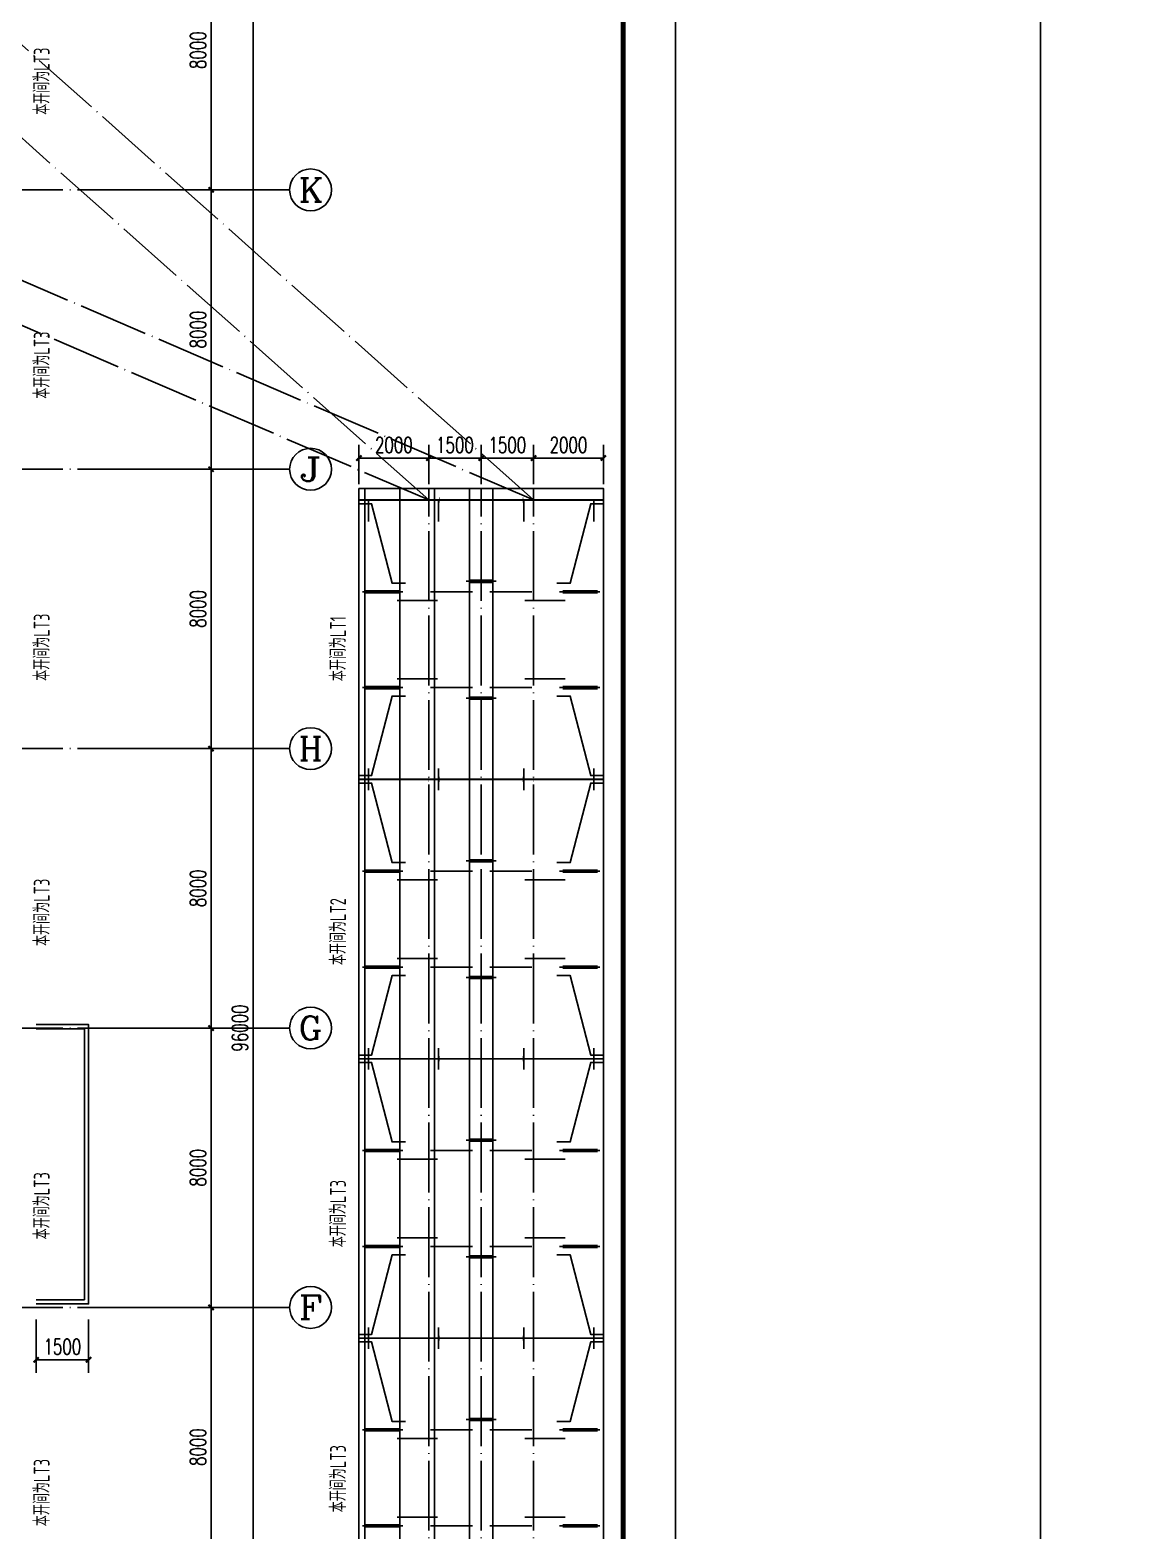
# Model space of a CAD drawing. Extents: x 14475413 to 15955882, y -732572 to -282951.
# Drawn here: x 15362700 to 15394287, y -542833 to -499855 of the extents above; entities that cross this region are included whole.
import ezdxf
from ezdxf.enums import TextEntityAlignment as Align

# ---------------------------------------------------------------- set-up
doc = ezdxf.new("R2010")
doc.units = 0
doc.header["$LTSCALE"] = 1000
doc.header["$MEASUREMENT"] = 0
doc.linetypes.add('DOTE', pattern=[2.42, 2, -0.2, 0.02, -0.2])
for name, color, linetype in [('AXIS', 3, 'Continuous'), ('AXIS_TEXT', 7, 'Continuous'), ('DOTE', 1, 'DOTE'), ('PUB_DIM', 3, 'Continuous'), ('SURFACE', 6, 'Continuous'), ('TEXT', 7, 'Continuous'), ('TK', 4, 'Continuous'), ('屋面隅撑', 7, 'Continuous'), ('楼板负筋钢筋', 1, 'Continuous'), ('檩条拉条', 253, 'Continuous')]:
    doc.layers.add(name, color=color, linetype=linetype)
doc.styles.add('_TCH_AXIS', font='COMPLEX', dxfattribs={"bigfont": 'GBCBIG'})
doc.styles.add('_TCH_DIM_T3', font='SIMPLEX', dxfattribs={"width": 0.705882, "bigfont": 'GBCBIG'})
doc.styles.add('COMPLEX', font='COMPLEX')
doc.styles.add('TSSD_Label', font='tssdeng.shx', dxfattribs={"width": 0.7, "bigfont": 'hztxt.shx'})
doc.dimstyles.new('_TCH_ARCH&&150', dxfattribs={"dimtxt": 446.25, "dimasz": 150, "dimexe": 375, "dimexo": 450, "dimgap": 150, "dimtad": 1, "dimdec": 0, "dimzin": 0, "dimdsep": 46, "dimtxsty": '_TCH_DIM_T3', "dimblk": 'ARCHTICK', "dimcen": 0.09, "dimclrt": 7, "dimazin": 2, "dimtfac": 1, "dimtdec": 0, "dimtix": 1, "dimtmove": 2, "dimatfit": 3, "dimfxl": 0, "dimtolj": 1, "dimtzin": 0, "dimarcsym": 0})

# ---------------------------------------------------------------- blocks, each defined once
blk = doc.blocks.new('GeYuanFrame_71740722', base_point=(20.09, 4.53))
at = {"layer": 'TK'}
blk.add_lwpolyline([(20.09, 4.53), (20.09, 598.53), (1071.09, 598.53), (1071.09, 4.53)], close=True, dxfattribs=at)
at = {"layer": 'TK', "const_width": 1}
blk.add_lwpolyline([(45.09, 588.53), (1061.09, 588.53), (1061.09, 14.53), (45.09, 14.53)], close=True, dxfattribs=at)
blk = doc.blocks.new('44444434')
at = {"const_width": 10}
for points in [[(1381971, -513610), (1382071, -513610)], [(1382021, -513610), (1382021, -513810)], [(1381971, -513810), (1382071, -513810)]]:
    blk.add_lwpolyline(points, dxfattribs=at)
blk = doc.blocks.new('_ArchTick')
at = {"color": 0, "linetype": 'ByBlock', "const_width": 0.4}
blk.add_lwpolyline([(-0.5, -0.5), (0.5, 0.5)], dxfattribs=at)
blk = doc.blocks.new('*D1729')
at = {"layer": 'Defpoints', "color": 0}
for p in [(14845963, -264220), (14847463, -264220), (14847463, -265820)]:
    blk.add_point(p, dxfattribs=at)
at = {"layer": 'PUB_DIM', "color": 0, "lineweight": -2}
for p, q in [((14845963, -264670), (14845963, -266195)), ((14847463, -264670), (14847463, -266195)), ((14845963, -265820), (14847463, -265820))]:
    blk.add_line(p, q, dxfattribs=at)
at = {"layer": 'PUB_DIM', "color": 0, "lineweight": -2, "xscale": 150, "yscale": 150, "zscale": 150, "rotation": 180}
blk.add_blockref('_ArchTick', (14845963, -265820), dxfattribs=at)
at = {"layer": 'PUB_DIM', "color": 0, "lineweight": -2, "xscale": 150, "yscale": 150, "zscale": 150}
blk.add_blockref('_ArchTick', (14847463, -265820), dxfattribs=at)
at = {"layer": 'PUB_DIM', "color": 7, "insert": (14846713, -265447), "char_height": 446.2, "attachment_point": 5, "style": '_TCH_DIM_T3'}
blk.add_mtext('\\A1;1500', dxfattribs=at)
blk = doc.blocks.new('GeYuanFrame_55736273', base_point=(20.09, 4.53))
at = {"layer": 'TK'}
blk.add_lwpolyline([(20.09, 4.53), (20.09, 598.53), (1071.09, 598.53), (1071.09, 4.53)], close=True, dxfattribs=at)
blk = doc.blocks.new('_AXISO')
blk.add_circle((0, 0), 0.5)
at = {"layer": 'AXIS_TEXT', "style": 'COMPLEX', "width": 1.041667}
blk.add_attdef('A', text='', height=0.56, dxfattribs=at).set_placement((-0.25, -0.28), (0.25, -0.28), align=Align.FIT)
blk = doc.blocks.new('*D1035')
at = {"layer": 'AXIS', "color": 0, "lineweight": -2}
for p, q in [((15364586, -480432), (15369461, -480432)), ((15369086, -576432), (15369086, -480432)), ((15364586, -576432), (15369461, -576432))]:
    blk.add_line(p, q, dxfattribs=at)
at = {"layer": 'Defpoints', "color": 0}
for p in [(15364136, -480432), (15369086, -480432), (15364136, -576432)]:
    blk.add_point(p, dxfattribs=at)
at = {"layer": 'AXIS', "color": 0, "lineweight": -2, "xscale": 150, "yscale": 150, "zscale": 150}
for p, rotation in [((15369086, -480432), 90), ((15369086, -576432), 270)]:
    blk.add_blockref('_ArchTick', p, dxfattribs=dict(at, rotation=rotation))
at = {"layer": 'AXIS', "color": 7, "insert": (15368713, -528432), "char_height": 446.2, "attachment_point": 5, "rotation": 90, "style": '_TCH_DIM_T3'}
blk.add_mtext('\\A1;96000', dxfattribs=at)
blk = doc.blocks.new('*D1040')
at = {"layer": 'AXIS', "color": 0, "lineweight": -2}
for p, q in [((15364586, -536432), (15368261, -536432)), ((15367886, -544432), (15367886, -536432)), ((15364586, -544432), (15368261, -544432))]:
    blk.add_line(p, q, dxfattribs=at)
at = {"layer": 'Defpoints', "color": 0}
for p in [(15364136, -536432), (15367886, -536432), (15364136, -544432)]:
    blk.add_point(p, dxfattribs=at)
at = {"layer": 'AXIS', "color": 0, "lineweight": -2, "xscale": 150, "yscale": 150, "zscale": 150}
for p, rotation in [((15367886, -536432), 90), ((15367886, -544432), 270)]:
    blk.add_blockref('_ArchTick', p, dxfattribs=dict(at, rotation=rotation))
at = {"layer": 'AXIS', "color": 7, "insert": (15367513, -540432), "char_height": 446.2, "attachment_point": 5, "rotation": 90, "style": '_TCH_DIM_T3'}
blk.add_mtext('\\A1;8000', dxfattribs=at)
blk = doc.blocks.new('*D1041')
at = {"layer": 'AXIS', "color": 0, "lineweight": -2}
for p, q in [((15364586, -528432), (15368261, -528432)), ((15367886, -536432), (15367886, -528432)), ((15364586, -536432), (15368261, -536432))]:
    blk.add_line(p, q, dxfattribs=at)
at = {"layer": 'Defpoints', "color": 0}
for p in [(15364136, -528432), (15367886, -528432), (15364136, -536432)]:
    blk.add_point(p, dxfattribs=at)
at = {"layer": 'AXIS', "color": 0, "lineweight": -2, "xscale": 150, "yscale": 150, "zscale": 150}
for p, rotation in [((15367886, -528432), 90), ((15367886, -536432), 270)]:
    blk.add_blockref('_ArchTick', p, dxfattribs=dict(at, rotation=rotation))
at = {"layer": 'AXIS', "color": 7, "insert": (15367513, -532432), "char_height": 446.2, "attachment_point": 5, "rotation": 90, "style": '_TCH_DIM_T3'}
blk.add_mtext('\\A1;8000', dxfattribs=at)
blk = doc.blocks.new('*D1042')
at = {"layer": 'AXIS', "color": 0, "lineweight": -2}
for p, q in [((15364586, -520432), (15368261, -520432)), ((15367886, -528432), (15367886, -520432)), ((15364586, -528432), (15368261, -528432))]:
    blk.add_line(p, q, dxfattribs=at)
at = {"layer": 'Defpoints', "color": 0}
for p in [(15364136, -520432), (15367886, -520432), (15364136, -528432)]:
    blk.add_point(p, dxfattribs=at)
at = {"layer": 'AXIS', "color": 0, "lineweight": -2, "xscale": 150, "yscale": 150, "zscale": 150}
for p, rotation in [((15367886, -520432), 90), ((15367886, -528432), 270)]:
    blk.add_blockref('_ArchTick', p, dxfattribs=dict(at, rotation=rotation))
at = {"layer": 'AXIS', "color": 7, "insert": (15367513, -524432), "char_height": 446.2, "attachment_point": 5, "rotation": 90, "style": '_TCH_DIM_T3'}
blk.add_mtext('\\A1;8000', dxfattribs=at)
blk = doc.blocks.new('*D1043')
at = {"layer": 'AXIS', "color": 0, "lineweight": -2}
for p, q in [((15364586, -512432), (15368261, -512432)), ((15367886, -520432), (15367886, -512432)), ((15364586, -520432), (15368261, -520432))]:
    blk.add_line(p, q, dxfattribs=at)
at = {"layer": 'Defpoints', "color": 0}
for p in [(15364136, -512432), (15367886, -512432), (15364136, -520432)]:
    blk.add_point(p, dxfattribs=at)
at = {"layer": 'AXIS', "color": 0, "lineweight": -2, "xscale": 150, "yscale": 150, "zscale": 150}
for p, rotation in [((15367886, -512432), 90), ((15367886, -520432), 270)]:
    blk.add_blockref('_ArchTick', p, dxfattribs=dict(at, rotation=rotation))
at = {"layer": 'AXIS', "color": 7, "insert": (15367513, -516432), "char_height": 446.2, "attachment_point": 5, "rotation": 90, "style": '_TCH_DIM_T3'}
blk.add_mtext('\\A1;8000', dxfattribs=at)
blk = doc.blocks.new('*D1044')
at = {"layer": 'AXIS', "color": 0, "lineweight": -2}
for p, q in [((15364586, -504432), (15368261, -504432)), ((15367886, -512432), (15367886, -504432)), ((15364586, -512432), (15368261, -512432))]:
    blk.add_line(p, q, dxfattribs=at)
at = {"layer": 'Defpoints', "color": 0}
for p in [(15364136, -504432), (15367886, -504432), (15364136, -512432)]:
    blk.add_point(p, dxfattribs=at)
at = {"layer": 'AXIS', "color": 0, "lineweight": -2, "xscale": 150, "yscale": 150, "zscale": 150}
for p, rotation in [((15367886, -504432), 90), ((15367886, -512432), 270)]:
    blk.add_blockref('_ArchTick', p, dxfattribs=dict(at, rotation=rotation))
at = {"layer": 'AXIS', "color": 7, "insert": (15367513, -508432), "char_height": 446.2, "attachment_point": 5, "rotation": 90, "style": '_TCH_DIM_T3'}
blk.add_mtext('\\A1;8000', dxfattribs=at)
blk = doc.blocks.new('*D1045')
at = {"layer": 'AXIS', "color": 0, "lineweight": -2}
for p, q in [((15364586, -496432), (15368261, -496432)), ((15367886, -504432), (15367886, -496432)), ((15364586, -504432), (15368261, -504432))]:
    blk.add_line(p, q, dxfattribs=at)
at = {"layer": 'Defpoints', "color": 0}
for p in [(15364136, -496432), (15367886, -496432), (15364136, -504432)]:
    blk.add_point(p, dxfattribs=at)
at = {"layer": 'AXIS', "color": 0, "lineweight": -2, "xscale": 150, "yscale": 150, "zscale": 150}
for p, rotation in [((15367886, -496432), 90), ((15367886, -504432), 270)]:
    blk.add_blockref('_ArchTick', p, dxfattribs=dict(at, rotation=rotation))
at = {"layer": 'AXIS', "color": 7, "insert": (15367513, -500432), "char_height": 446.2, "attachment_point": 5, "rotation": 90, "style": '_TCH_DIM_T3'}
blk.add_mtext('\\A1;8000', dxfattribs=at)
blk = doc.blocks.new('*D1074')
at = {"layer": 'Defpoints', "color": 0}
for p in [(15374120, -512112), (15372120, -513312), (15374120, -513312)]:
    blk.add_point(p, dxfattribs=at)
at = {"layer": 'PUB_DIM', "color": 0, "lineweight": -2}
for p, q in [((15372120, -512862), (15372120, -511737)), ((15374120, -512862), (15374120, -511737)), ((15372120, -512112), (15374120, -512112))]:
    blk.add_line(p, q, dxfattribs=at)
at = {"layer": 'PUB_DIM', "color": 0, "lineweight": -2, "xscale": 150, "yscale": 150, "zscale": 150, "rotation": 180}
blk.add_blockref('_ArchTick', (15372120, -512112), dxfattribs=at)
at = {"layer": 'PUB_DIM', "color": 0, "lineweight": -2, "xscale": 150, "yscale": 150, "zscale": 150}
blk.add_blockref('_ArchTick', (15374120, -512112), dxfattribs=at)
at = {"layer": 'PUB_DIM', "color": 7, "insert": (15373120, -511738), "char_height": 446.2, "attachment_point": 5, "style": '_TCH_DIM_T3'}
blk.add_mtext('\\A1;2000', dxfattribs=at)
blk = doc.blocks.new('*D1075')
at = {"layer": 'Defpoints', "color": 0}
for p in [(15375620, -512112), (15374120, -513312), (15375620, -513312)]:
    blk.add_point(p, dxfattribs=at)
at = {"layer": 'PUB_DIM', "color": 0, "lineweight": -2}
for p, q in [((15374120, -512862), (15374120, -511737)), ((15375620, -512862), (15375620, -511737)), ((15374120, -512112), (15375620, -512112))]:
    blk.add_line(p, q, dxfattribs=at)
at = {"layer": 'PUB_DIM', "color": 0, "lineweight": -2, "xscale": 150, "yscale": 150, "zscale": 150, "rotation": 180}
blk.add_blockref('_ArchTick', (15374120, -512112), dxfattribs=at)
at = {"layer": 'PUB_DIM', "color": 0, "lineweight": -2, "xscale": 150, "yscale": 150, "zscale": 150}
blk.add_blockref('_ArchTick', (15375620, -512112), dxfattribs=at)
at = {"layer": 'PUB_DIM', "color": 7, "insert": (15374870, -511738), "char_height": 446.2, "attachment_point": 5, "style": '_TCH_DIM_T3'}
blk.add_mtext('\\A1;1500', dxfattribs=at)
blk = doc.blocks.new('*D1076')
at = {"layer": 'Defpoints', "color": 0}
for p in [(15377120, -512112), (15375620, -513312), (15377120, -513312)]:
    blk.add_point(p, dxfattribs=at)
at = {"layer": 'PUB_DIM', "color": 0, "lineweight": -2}
for p, q in [((15375620, -512862), (15375620, -511737)), ((15377120, -512862), (15377120, -511737)), ((15375620, -512112), (15377120, -512112))]:
    blk.add_line(p, q, dxfattribs=at)
at = {"layer": 'PUB_DIM', "color": 0, "lineweight": -2, "xscale": 150, "yscale": 150, "zscale": 150, "rotation": 180}
blk.add_blockref('_ArchTick', (15375620, -512112), dxfattribs=at)
at = {"layer": 'PUB_DIM', "color": 0, "lineweight": -2, "xscale": 150, "yscale": 150, "zscale": 150}
blk.add_blockref('_ArchTick', (15377120, -512112), dxfattribs=at)
at = {"layer": 'PUB_DIM', "color": 7, "insert": (15376370, -511738), "char_height": 446.2, "attachment_point": 5, "style": '_TCH_DIM_T3'}
blk.add_mtext('\\A1;1500', dxfattribs=at)
blk = doc.blocks.new('*D1077')
at = {"layer": 'Defpoints', "color": 0}
for p in [(15379120, -512112), (15377120, -513312), (15379120, -513312)]:
    blk.add_point(p, dxfattribs=at)
at = {"layer": 'PUB_DIM', "color": 0, "lineweight": -2}
for p, q in [((15377120, -512862), (15377120, -511737)), ((15379120, -512862), (15379120, -511737)), ((15377120, -512112), (15379120, -512112))]:
    blk.add_line(p, q, dxfattribs=at)
at = {"layer": 'PUB_DIM', "color": 0, "lineweight": -2, "xscale": 150, "yscale": 150, "zscale": 150, "rotation": 180}
blk.add_blockref('_ArchTick', (15377120, -512112), dxfattribs=at)
at = {"layer": 'PUB_DIM', "color": 0, "lineweight": -2, "xscale": 150, "yscale": 150, "zscale": 150}
blk.add_blockref('_ArchTick', (15379120, -512112), dxfattribs=at)
at = {"layer": 'PUB_DIM', "color": 7, "insert": (15378120, -511738), "char_height": 446.2, "attachment_point": 5, "style": '_TCH_DIM_T3'}
blk.add_mtext('\\A1;2000', dxfattribs=at)
blk = doc.blocks.new('3QW2QW32132131')
at = {"ltscale": 0.5}
for points in [[(14845962.6, -264220.3), (14847462.6, -264220.3), (14847462.6, -256220.3), (14845962.6, -256220.3)], [(14845962.6, -264100.3), (14847342.6, -264100.3), (14847342.6, -256340.3), (14845962.6, -256340.3)]]:
    blk.add_lwpolyline(points, dxfattribs=at)
at = {"layer": 'PUB_DIM'}
dim = blk.add_aligned_dim(p1=(14845962.6, -264220.3), p2=(14847462.6, -264220.3), distance=-1600, text='1500', dimstyle='_TCH_ARCH&&150', dxfattribs=at)
dim.commit()
dim.dimension.update_dxf_attribs({"geometry": '*D1729', "text_midpoint": (14846712.6, -265447.2)})

msp = doc.modelspace()

# ---------------------------------------------------------------- linework, layer by layer
for p, q in [((15376019.8, -515640.5), (15375191.1, -515640.5)), ((15376029.7, -515640.5), (15375201.1, -515640.5)), ((15375201.1, -515640.5), (15376029.7, -515640.5)), ((15376029.7, -515640.5), (15375201.1, -515640.5)), ((15375211, -515640.5), (15376039.7, -515640.5)), ((15375211, -515640.5), (15376039.7, -515640.5)), ((15376039.7, -515640.5), (15375211, -515640.5)), ((15375221, -515640.5), (15376049.7, -515640.5)), ((15372219.2, -515937.9), (15373373, -515937.9)), ((15373363.1, -515937.9), (15372227.7, -515937.9)), ((15374172.4, -515937.9), (15375368.9, -515937.9)), ((15377068.4, -515937.9), (15375871.9, -515937.9)), ((15379021.5, -515937.9), (15377867.7, -515937.9)), ((15377877.7, -515937.9), (15379013.1, -515937.9)), ((15373210.8, -516185.9), (15374370.5, -516185.9)), ((15378030, -516185.9), (15376870.2, -516185.9)), ((15372219.2, -518685.3), (15373373, -518685.3)), ((15373363.1, -518685.3), (15372227.7, -518685.3)), ((15373210.8, -518437.3), (15374370.5, -518437.3)), ((15374172.4, -518685.3), (15375368.9, -518685.3)), ((15377068.4, -518685.3), (15375871.9, -518685.3)), ((15378030, -518437.3), (15376870.2, -518437.3)), ((15379021.5, -518685.3), (15377867.7, -518685.3)), ((15377877.7, -518685.3), (15379013.1, -518685.3)), ((15376019.8, -518982.6), (15375191.1, -518982.6)), ((15376029.7, -518982.6), (15375201.1, -518982.6)), ((15375201.1, -518982.6), (15376029.7, -518982.6)), ((15376029.7, -518982.6), (15375201.1, -518982.6)), ((15375211, -518982.6), (15376039.7, -518982.6)), ((15375211, -518982.6), (15376039.7, -518982.6)), ((15376039.7, -518982.6), (15375211, -518982.6)), ((15375221, -518982.6), (15376049.7, -518982.6)), ((15376019.8, -523640.5), (15375191.1, -523640.5)), ((15376029.7, -523640.5), (15375201.1, -523640.5)), ((15375201.1, -523640.5), (15376029.7, -523640.5)), ((15376029.7, -523640.5), (15375201.1, -523640.5)), ((15375211, -523640.5), (15376039.7, -523640.5)), ((15375211, -523640.5), (15376039.7, -523640.5)), ((15376039.7, -523640.5), (15375211, -523640.5)), ((15375221, -523640.5), (15376049.7, -523640.5)), ((15372219.2, -523937.9), (15373373, -523937.9)), ((15373363.1, -523937.9), (15372227.7, -523937.9)), ((15373210.8, -524185.9), (15374370.5, -524185.9)), ((15374172.4, -523937.9), (15375368.9, -523937.9)), ((15377068.4, -523937.9), (15375871.9, -523937.9)), ((15378030, -524185.9), (15376870.2, -524185.9)), ((15379021.5, -523937.9), (15377867.7, -523937.9)), ((15377877.7, -523937.9), (15379013.1, -523937.9)), ((15373210.8, -526437.3), (15374370.5, -526437.3)), ((15378030, -526437.3), (15376870.2, -526437.3)), ((15372219.2, -526685.3), (15373373, -526685.3)), ((15373363.1, -526685.3), (15372227.7, -526685.3)), ((15374172.4, -526685.3), (15375368.9, -526685.3)), ((15377068.4, -526685.3), (15375871.9, -526685.3)), ((15379021.5, -526685.3), (15377867.7, -526685.3)), ((15377877.7, -526685.3), (15379013.1, -526685.3)), ((15376019.8, -526982.6), (15375191.1, -526982.6)), ((15376029.7, -526982.6), (15375201.1, -526982.6)), ((15375201.1, -526982.6), (15376029.7, -526982.6)), ((15376029.7, -526982.6), (15375201.1, -526982.6)), ((15375211, -526982.6), (15376039.7, -526982.6)), ((15375211, -526982.6), (15376039.7, -526982.6)), ((15376039.7, -526982.6), (15375211, -526982.6)), ((15375221, -526982.6), (15376049.7, -526982.6)), ((15376019.8, -531640.5), (15375191.1, -531640.5)), ((15376029.7, -531640.5), (15375201.1, -531640.5)), ((15375201.1, -531640.5), (15376029.7, -531640.5)), ((15376029.7, -531640.5), (15375201.1, -531640.5)), ((15375211, -531640.5), (15376039.7, -531640.5)), ((15375211, -531640.5), (15376039.7, -531640.5)), ((15376039.7, -531640.5), (15375211, -531640.5)), ((15375221, -531640.5), (15376049.7, -531640.5)), ((15372219.2, -531937.9), (15373373, -531937.9)), ((15373363.1, -531937.9), (15372227.7, -531937.9)), ((15374172.4, -531937.9), (15375368.9, -531937.9)), ((15377068.4, -531937.9), (15375871.9, -531937.9)), ((15379021.5, -531937.9), (15377867.7, -531937.9)), ((15377877.7, -531937.9), (15379013.1, -531937.9)), ((15373210.8, -532185.9), (15374370.5, -532185.9)), ((15378030, -532185.9), (15376870.2, -532185.9)), ((15373210.8, -534437.3), (15374370.5, -534437.3)), ((15378030, -534437.3), (15376870.2, -534437.3)), ((15372219.2, -534685.3), (15373373, -534685.3)), ((15373363.1, -534685.3), (15372227.7, -534685.3)), ((15374172.4, -534685.3), (15375368.9, -534685.3)), ((15376019.8, -534982.6), (15375191.1, -534982.6)), ((15376029.7, -534982.6), (15375201.1, -534982.6)), ((15375201.1, -534982.6), (15376029.7, -534982.6)), ((15376029.7, -534982.6), (15375201.1, -534982.6)), ((15375211, -534982.6), (15376039.7, -534982.6)), ((15375211, -534982.6), (15376039.7, -534982.6)), ((15376039.7, -534982.6), (15375211, -534982.6)), ((15375221, -534982.6), (15376049.7, -534982.6)), ((15377068.4, -534685.3), (15375871.9, -534685.3)), ((15379021.5, -534685.3), (15377867.7, -534685.3)), ((15377877.7, -534685.3), (15379013.1, -534685.3)), ((15376019.8, -539640.5), (15375191.1, -539640.5)), ((15376029.7, -539640.5), (15375201.1, -539640.5)), ((15375201.1, -539640.5), (15376029.7, -539640.5)), ((15376029.7, -539640.5), (15375201.1, -539640.5)), ((15375211, -539640.5), (15376039.7, -539640.5)), ((15375211, -539640.5), (15376039.7, -539640.5)), ((15376039.7, -539640.5), (15375211, -539640.5)), ((15375221, -539640.5), (15376049.7, -539640.5)), ((15372219.2, -539937.9), (15373373, -539937.9)), ((15373363.1, -539937.9), (15372227.7, -539937.9)), ((15373210.8, -540185.9), (15374370.5, -540185.9)), ((15374172.4, -539937.9), (15375368.9, -539937.9)), ((15377068.4, -539937.9), (15375871.9, -539937.9)), ((15378030, -540185.9), (15376870.2, -540185.9)), ((15379021.5, -539937.9), (15377867.7, -539937.9)), ((15377877.7, -539937.9), (15379013.1, -539937.9)), ((15372219.2, -542685.3), (15373373, -542685.3)), ((15373363.1, -542685.3), (15372227.7, -542685.3)), ((15373210.8, -542437.3), (15374370.5, -542437.3)), ((15374172.4, -542685.3), (15375368.9, -542685.3)), ((15377068.4, -542685.3), (15375871.9, -542685.3)), ((15378030, -542437.3), (15376870.2, -542437.3)), ((15379021.5, -542685.3), (15377867.7, -542685.3)), ((15377877.7, -542685.3), (15379013.1, -542685.3))]:
    msp.add_line(p, q)
msp.add_lwpolyline([(15372120.4, -512981.6), (15379120.4, -512981.6), (15379120.4, -593641.6), (15372120.4, -593641.6)], close=True)
at = {"ltscale": 0.5}
for points in [[(15372287.1, -593641.6), (15372287.1, -512981.6)], [(15373287.1, -593641.6), (15373287.1, -512981.6)], [(15374287.1, -593641.6), (15374287.1, -512981.6)], [(15375287.1, -593641.6), (15375287.1, -512981.6)], [(15375953.7, -593641.6), (15375953.7, -512981.6)]]:
    msp.add_lwpolyline(points, dxfattribs=at)
at = {"layer": 'AXIS'}
for p, q in [((15364135.7, -504431.6), (15370135.7, -504431.6)), ((15364135.7, -512431.6), (15370135.7, -512431.6)), ((15364135.7, -520431.6), (15370135.7, -520431.6)), ((15364135.7, -528431.6), (15370135.7, -528431.6)), ((15364135.7, -536431.6), (15370135.7, -536431.6))]:
    msp.add_line(p, q, dxfattribs=at)
at = {"layer": 'DOTE'}
for p, q in [((15374120.4, -513311.6), (15316135.7, -488431.6)), ((15377120.4, -513311.6), (15319135.7, -488431.6)), ((15374120.4, -513311.6), (15346135.7, -488431.6)), ((15377120.4, -513311.6), (15349135.7, -488431.6)), ((15301135.7, -504431.6), (15364135.7, -504431.6)), ((15301135.7, -512431.6), (15364135.7, -512431.6)), ((15374120.4, -593641.6), (15374120.4, -512981.6)), ((15375620.4, -593641.6), (15375620.4, -512981.6)), ((15377120.4, -593641.6), (15377120.4, -512981.6)), ((15372120.4, -513311.6), (15379120.4, -513311.6)), ((15372120.4, -513311.6), (15379120.4, -513311.6)), ((15372120.4, -513311.6), (15379120.4, -513311.6)), ((15372120.4, -513311.6), (15379120.4, -513311.6)), ((15372120.4, -513311.6), (15379120.4, -513311.6)), ((15372120.4, -513311.6), (15379120.4, -513311.6)), ((15372120.4, -513311.6), (15379120.4, -513311.6)), ((15372120.4, -513311.6), (15379120.4, -513311.6)), ((15301135.7, -520431.6), (15364135.7, -520431.6)), ((15372120.4, -521311.6), (15379120.4, -521311.6)), ((15372120.4, -521311.6), (15379120.4, -521311.6)), ((15372120.4, -521311.6), (15379120.4, -521311.6)), ((15372120.4, -521311.6), (15379120.4, -521311.6)), ((15372120.4, -521311.6), (15379120.4, -521311.6)), ((15372120.4, -521311.6), (15379120.4, -521311.6)), ((15372120.4, -521311.6), (15379120.4, -521311.6)), ((15301135.7, -528431.6), (15364135.7, -528431.6)), ((15372120.4, -529311.6), (15379120.4, -529311.6)), ((15372120.4, -529311.6), (15379120.4, -529311.6)), ((15372120.4, -529311.6), (15379120.4, -529311.6)), ((15372120.4, -529311.6), (15379120.4, -529311.6)), ((15372120.4, -529311.6), (15379120.4, -529311.6)), ((15372120.4, -529311.6), (15379120.4, -529311.6)), ((15372120.4, -529311.6), (15379120.4, -529311.6)), ((15301135.7, -536431.6), (15364135.7, -536431.6)), ((15372120.4, -537311.6), (15379120.4, -537311.6)), ((15372120.4, -537311.6), (15379120.4, -537311.6)), ((15372120.4, -537311.6), (15379120.4, -537311.6)), ((15372120.4, -537311.6), (15379120.4, -537311.6)), ((15372120.4, -537311.6), (15379120.4, -537311.6)), ((15372120.4, -537311.6), (15379120.4, -537311.6)), ((15372120.4, -537311.6), (15379120.4, -537311.6)), ((15372120.4, -537311.6), (15379120.4, -537311.6)), ((15372120.4, -537311.6), (15379120.4, -537311.6))]:
    msp.add_line(p, q, dxfattribs=at)
at = {"layer": 'SURFACE'}
for points in [[(15372094.1, -513418.3), (15372480.1, -513418.3), (15373067.7, -515694.9), (15373454.8, -515694.9)], [(15379146.7, -513418.3), (15378760.7, -513418.3), (15378173.1, -515694.9), (15377786, -515694.9)], [(15372094.1, -521204.9), (15372480.1, -521204.9), (15373067.7, -518928.2), (15373454.8, -518928.2)], [(15379146.7, -521204.9), (15378760.7, -521204.9), (15378173.1, -518928.2), (15377786, -518928.2)], [(15372094.1, -521418.3), (15372480.1, -521418.3), (15373067.7, -523694.9), (15373454.8, -523694.9)], [(15379146.7, -521418.3), (15378760.7, -521418.3), (15378173.1, -523694.9), (15377786, -523694.9)], [(15372094.1, -529204.9), (15372480.1, -529204.9), (15373067.7, -526928.2), (15373454.8, -526928.2)], [(15379146.7, -529204.9), (15378760.7, -529204.9), (15378173.1, -526928.2), (15377786, -526928.2)], [(15372094.1, -529418.3), (15372480.1, -529418.3), (15373067.7, -531694.9), (15373454.8, -531694.9)], [(15379146.7, -529418.3), (15378760.7, -529418.3), (15378173.1, -531694.9), (15377786, -531694.9)], [(15372094.1, -537204.9), (15372480.1, -537204.9), (15373067.7, -534928.2), (15373454.8, -534928.2)], [(15379146.7, -537204.9), (15378760.7, -537204.9), (15378173.1, -534928.2), (15377786, -534928.2)], [(15372094.1, -537418.3), (15372480.1, -537418.3), (15373067.7, -539694.9), (15373454.8, -539694.9)], [(15379146.7, -537418.3), (15378760.7, -537418.3), (15378173.1, -539694.9), (15377786, -539694.9)]]:
    msp.add_lwpolyline(points, dxfattribs=at)
at = {"layer": '屋面隅撑', "color": 3, "const_width": 50}
for points in [[(15372395.1, -513311.6), (15372395.1, -513936)], [(15374395.1, -513311.6), (15374395.1, -513936)], [(15376845.7, -513311.6), (15376845.7, -513936)], [(15378845.7, -513311.6), (15378845.7, -513936)], [(15372395.1, -520999.3), (15372395.1, -521623.8)], [(15374395.1, -520999.3), (15374395.1, -521623.8)], [(15376845.7, -520999.3), (15376845.7, -521623.8)], [(15378845.7, -520999.3), (15378845.7, -521623.8)], [(15372395.1, -528999.3), (15372395.1, -529623.8)], [(15374395.1, -528999.3), (15374395.1, -529623.8)], [(15376845.7, -528999.3), (15376845.7, -529623.8)], [(15378845.7, -528999.3), (15378845.7, -529623.8)], [(15372395.1, -536999.3), (15372395.1, -537623.8)], [(15374395.1, -536999.3), (15374395.1, -537623.8)], [(15376845.7, -536999.3), (15376845.7, -537623.8)], [(15378845.7, -536999.3), (15378845.7, -537623.8)]]:
    msp.add_lwpolyline(points, dxfattribs=at)
at = {"layer": '楼板负筋钢筋', "color": 6, "linetype": 'DOTE', "const_width": 52.5}
for points in [[(15379120.4, -513311.6), (15372120.4, -513311.6)], [(15379120.4, -513311.6), (15372120.4, -513311.6)], [(15379120.4, -521311.6), (15372120.4, -521311.6)], [(15379120.4, -521311.6), (15372120.4, -521311.6)], [(15379120.4, -529311.6), (15372120.4, -529311.6)], [(15379120.4, -529311.6), (15372120.4, -529311.6)], [(15379120.4, -537311.6), (15372120.4, -537311.6)], [(15379120.4, -537311.6), (15372120.4, -537311.6)]]:
    msp.add_lwpolyline(points, dxfattribs=at)
at = {"layer": '檩条拉条', "color": 2, "const_width": 106.7}
for points in [[(15375277.1, -515640.5), (15375943.8, -515640.5)], [(15375943.8, -515640.5), (15375277.1, -515640.5)], [(15375953.7, -515640.5), (15375287.1, -515640.5)], [(15375287.1, -515640.5), (15375953.7, -515640.5)], [(15375287.1, -515640.5), (15375953.7, -515640.5)], [(15375953.7, -515640.5), (15375287.1, -515640.5)], [(15375963.7, -515640.5), (15375297, -515640.5)], [(15375297, -515640.5), (15375963.7, -515640.5)], [(15373287.1, -515937.9), (15372287.1, -515937.9)], [(15372287.1, -515937.9), (15373287.1, -515937.9)], [(15377953.7, -515937.9), (15378953.7, -515937.9)], [(15378953.7, -515937.9), (15377953.7, -515937.9)], [(15373287.1, -518685.3), (15372287.1, -518685.3)], [(15372287.1, -518685.3), (15373287.1, -518685.3)], [(15377953.7, -518685.3), (15378953.7, -518685.3)], [(15378953.7, -518685.3), (15377953.7, -518685.3)], [(15375277.1, -518982.6), (15375943.8, -518982.6)], [(15375943.8, -518982.6), (15375277.1, -518982.6)], [(15375953.7, -518982.6), (15375287.1, -518982.6)], [(15375287.1, -518982.6), (15375953.7, -518982.6)], [(15375287.1, -518982.6), (15375953.7, -518982.6)], [(15375953.7, -518982.6), (15375287.1, -518982.6)], [(15375963.7, -518982.6), (15375297, -518982.6)], [(15375297, -518982.6), (15375963.7, -518982.6)], [(15373287.1, -523937.9), (15372287.1, -523937.9)], [(15372287.1, -523937.9), (15373287.1, -523937.9)], [(15375277.1, -523640.5), (15375943.8, -523640.5)], [(15375943.8, -523640.5), (15375277.1, -523640.5)], [(15375953.7, -523640.5), (15375287.1, -523640.5)], [(15375287.1, -523640.5), (15375953.7, -523640.5)], [(15375287.1, -523640.5), (15375953.7, -523640.5)], [(15375953.7, -523640.5), (15375287.1, -523640.5)], [(15375963.7, -523640.5), (15375297, -523640.5)], [(15375297, -523640.5), (15375963.7, -523640.5)], [(15377953.7, -523937.9), (15378953.7, -523937.9)], [(15378953.7, -523937.9), (15377953.7, -523937.9)], [(15373287.1, -526685.3), (15372287.1, -526685.3)], [(15372287.1, -526685.3), (15373287.1, -526685.3)], [(15377953.7, -526685.3), (15378953.7, -526685.3)], [(15378953.7, -526685.3), (15377953.7, -526685.3)], [(15375277.1, -526982.6), (15375943.8, -526982.6)], [(15375943.8, -526982.6), (15375277.1, -526982.6)], [(15375953.7, -526982.6), (15375287.1, -526982.6)], [(15375287.1, -526982.6), (15375953.7, -526982.6)], [(15375287.1, -526982.6), (15375953.7, -526982.6)], [(15375953.7, -526982.6), (15375287.1, -526982.6)], [(15375963.7, -526982.6), (15375297, -526982.6)], [(15375297, -526982.6), (15375963.7, -526982.6)], [(15375277.1, -531640.5), (15375943.8, -531640.5)], [(15375943.8, -531640.5), (15375277.1, -531640.5)], [(15375953.7, -531640.5), (15375287.1, -531640.5)], [(15375287.1, -531640.5), (15375953.7, -531640.5)], [(15375287.1, -531640.5), (15375953.7, -531640.5)], [(15375953.7, -531640.5), (15375287.1, -531640.5)], [(15375963.7, -531640.5), (15375297, -531640.5)], [(15375297, -531640.5), (15375963.7, -531640.5)], [(15373287.1, -531937.9), (15372287.1, -531937.9)], [(15372287.1, -531937.9), (15373287.1, -531937.9)], [(15377953.7, -531937.9), (15378953.7, -531937.9)], [(15378953.7, -531937.9), (15377953.7, -531937.9)], [(15373287.1, -534685.3), (15372287.1, -534685.3)], [(15372287.1, -534685.3), (15373287.1, -534685.3)], [(15377953.7, -534685.3), (15378953.7, -534685.3)], [(15378953.7, -534685.3), (15377953.7, -534685.3)], [(15375277.1, -534982.6), (15375943.8, -534982.6)], [(15375943.8, -534982.6), (15375277.1, -534982.6)], [(15375953.7, -534982.6), (15375287.1, -534982.6)], [(15375287.1, -534982.6), (15375953.7, -534982.6)], [(15375287.1, -534982.6), (15375953.7, -534982.6)], [(15375953.7, -534982.6), (15375287.1, -534982.6)], [(15375963.7, -534982.6), (15375297, -534982.6)], [(15375297, -534982.6), (15375963.7, -534982.6)], [(15375277.1, -539640.5), (15375943.8, -539640.5)], [(15375943.8, -539640.5), (15375277.1, -539640.5)], [(15375953.7, -539640.5), (15375287.1, -539640.5)], [(15375287.1, -539640.5), (15375953.7, -539640.5)], [(15375287.1, -539640.5), (15375953.7, -539640.5)], [(15375953.7, -539640.5), (15375287.1, -539640.5)], [(15375963.7, -539640.5), (15375297, -539640.5)], [(15375297, -539640.5), (15375963.7, -539640.5)], [(15373287.1, -539937.9), (15372287.1, -539937.9)], [(15372287.1, -539937.9), (15373287.1, -539937.9)], [(15377953.7, -539937.9), (15378953.7, -539937.9)], [(15378953.7, -539937.9), (15377953.7, -539937.9)], [(15373287.1, -542685.3), (15372287.1, -542685.3)], [(15372287.1, -542685.3), (15373287.1, -542685.3)], [(15377953.7, -542685.3), (15378953.7, -542685.3)], [(15378953.7, -542685.3), (15377953.7, -542685.3)]]:
    msp.add_lwpolyline(points, dxfattribs=at)

# ---------------------------------------------------------------- block references
at = {"xscale": 150, "yscale": 150, "zscale": 150, "rotation": 270}
msp.add_blockref('GeYuanFrame_71740722', (15292085.7, -466825.4), dxfattribs=at)
at = {"xscale": 150, "yscale": 150, "zscale": 150}
msp.add_blockref('GeYuanFrame_55736273', (15391640.1, -555925.4), dxfattribs=at)
msp.add_blockref('3QW2QW32132131', (516913.1, -272111.3))
at = {"color": 6, "xscale": 1.5, "yscale": 1.5, "zscale": 1.5, "rotation": 270}
for p in [(16144835.7, 1559719.3), (16144835.7, 1559719.3), (16147535.7, 1559719.3), (16147535.7, 1559719.3), (16144835.7, 1551719.3), (16144835.7, 1551719.3), (16147535.7, 1551719.3), (16147535.7, 1551719.3), (16144835.7, 1543719.3), (16144835.7, 1543719.3), (16147535.7, 1543719.3), (16147535.7, 1543719.3), (16144835.7, 1535719.3), (16144835.7, 1535719.3), (16147535.7, 1535719.3), (16147535.7, 1535719.3)]:
    msp.add_blockref('44444434', p, dxfattribs=at)
at = {"layer": 'AXIS'}
ref = msp.add_blockref('_AXISO', (15370735.7, -504431.6), dxfattribs=dict(at, xscale=1200, yscale=1200, zscale=1200))
ref.add_attrib('A', 'K', dxfattribs={"layer": 'AXIS_TEXT', "ltscale": 0.5, "height": 678.8, "style": '_TCH_AXIS', "width": 1.105263}).set_placement((15370396.2, -504771), (15371075.1, -504771), align=Align.FIT)
ref = msp.add_blockref('_AXISO', (15370735.7, -512431.6), dxfattribs=dict(at, xscale=1200, yscale=1200, zscale=1200))
ref.add_attrib('A', 'J', dxfattribs={"layer": 'AXIS_TEXT', "ltscale": 0.5, "height": 678.8, "style": '_TCH_AXIS', "width": 1.909091}).set_placement((15370396.2, -512771), (15371075.1, -512771), align=Align.FIT)
ref = msp.add_blockref('_AXISO', (15370735.7, -520431.6), dxfattribs=dict(at, xscale=1200, yscale=1200, zscale=1200))
ref.add_attrib('A', 'H', dxfattribs={"layer": 'AXIS_TEXT', "ltscale": 0.5, "height": 678.8, "style": '_TCH_AXIS', "width": 1.05}).set_placement((15370396.2, -520771), (15371075.1, -520771), align=Align.FIT)
ref = msp.add_blockref('_AXISO', (15370735.7, -528431.6), dxfattribs=dict(at, xscale=1200, yscale=1200, zscale=1200))
ref.add_attrib('A', 'G', dxfattribs={"layer": 'AXIS_TEXT', "ltscale": 0.5, "height": 678.8, "style": '_TCH_AXIS', "width": 1.166667}).set_placement((15370396.2, -528771), (15371075.1, -528771), align=Align.FIT)
ref = msp.add_blockref('_AXISO', (15370735.7, -536431.6), dxfattribs=dict(at, xscale=1200, yscale=1200, zscale=1200))
ref.add_attrib('A', 'F', dxfattribs={"layer": 'AXIS_TEXT', "ltscale": 0.5, "height": 678.8, "style": '_TCH_AXIS', "width": 1.3125}).set_placement((15370396.2, -536771), (15371075.1, -536771), align=Align.FIT)

# ---------------------------------------------------------------- texts
at = {"layer": 'TEXT', "style": 'TSSD_Label', "width": 0.7}
for s, p in [('本开间为LT3', (15363260.2, -502282.1)), ('本开间为LT3', (15363260.2, -510412.3)), ('本开间为LT3', (15363260.2, -518489.7)), ('本开间为LT1', (15371746.1, -518499.4)), ('本开间为LT3', (15363260.2, -526080.3)), ('本开间为LT2', (15371746.1, -526629.6)), ('本开间为LT3', (15363260.2, -534483.2)), ('本开间为LT3', (15371746.1, -534707)), ('本开间为LT3', (15371746.1, -542297.6)), ('本开间为LT3', (15363260.2, -542695.3))]:
    msp.add_text(s, height=450, rotation=90, dxfattribs=at).set_placement(p)

# ---------------------------------------------------------------- dimensions: what is measured, and where the dimension line sits
at = {"layer": 'AXIS'}
for p1, p2, distance, text, picture, middle in [((15364135.7, -576431.6), (15364135.7, -480431.6), -4950, '96000', '*D1035', (15368712.5, -528431.6)), ((15364135.7, -504431.6), (15364135.7, -496431.6), -3750, '8000', '*D1045', (15367512.5, -500431.6)), ((15364135.7, -512431.6), (15364135.7, -504431.6), -3750, '8000', '*D1044', (15367512.5, -508431.6)), ((15364135.7, -520431.6), (15364135.7, -512431.6), -3750, '8000', '*D1043', (15367512.5, -516431.6)), ((15364135.7, -528431.6), (15364135.7, -520431.6), -3750, '8000', '*D1042', (15367512.5, -524431.6)), ((15364135.7, -536431.6), (15364135.7, -528431.6), -3750, '8000', '*D1041', (15367512.5, -532431.6)), ((15364135.7, -544431.6), (15364135.7, -536431.6), -3750, '8000', '*D1040', (15367512.5, -540431.6))]:
    dim = msp.add_aligned_dim(p1=p1, p2=p2, distance=distance, text=text, dimstyle='_TCH_ARCH&&150', dxfattribs=at)
    dim.commit()
    dim.dimension.update_dxf_attribs({"geometry": picture, "text_midpoint": middle})
at = {"layer": 'PUB_DIM'}
for p1, p2, text, picture, middle in [((15372120.4, -513311.6), (15374120.4, -513311.6), '2000', '*D1074', (15373120.4, -511738.4)), ((15374120.4, -513311.6), (15375620.4, -513311.6), '1500', '*D1075', (15374870.4, -511738.4)), ((15375620.4, -513311.6), (15377120.4, -513311.6), '1500', '*D1076', (15376370.4, -511738.4)), ((15377120.4, -513311.6), (15379120.4, -513311.6), '2000', '*D1077', (15378120.4, -511738.4))]:
    dim = msp.add_aligned_dim(p1=p1, p2=p2, distance=1200, text=text, dimstyle='_TCH_ARCH&&150', dxfattribs=at)
    dim.commit()
    dim.dimension.update_dxf_attribs({"geometry": picture, "text_midpoint": middle})

doc.saveas('drawing.dxf')
